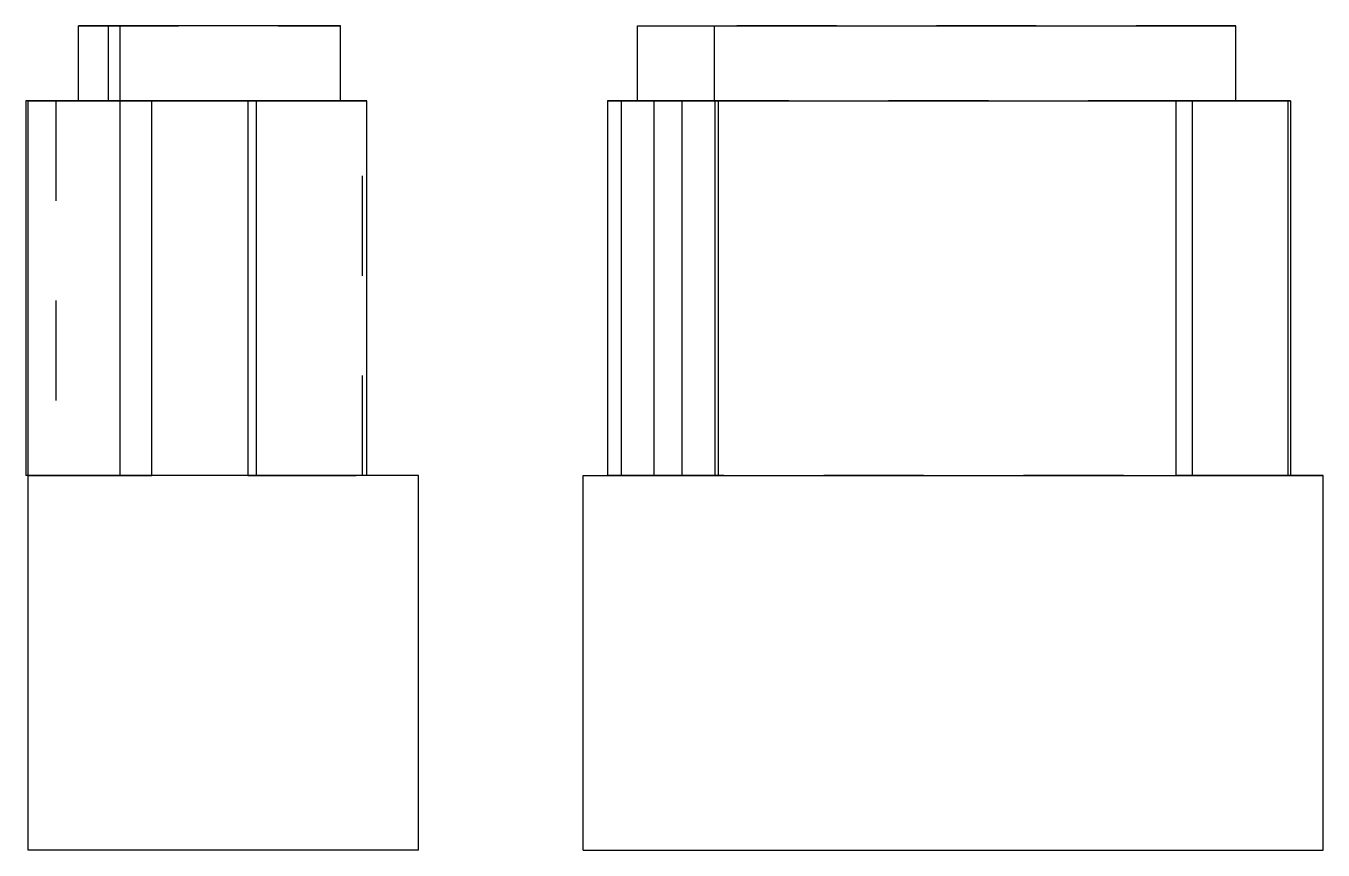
# Model space of a CAD drawing. Extents: x 0 to 1.3, y 0 to 1.73.
# Drawn here: x 0 to 1.299, y 0.906 to 1.731 of the extents above; entities that cross this region are included whole.
import ezdxf

# ---------------------------------------------------------------- set-up
doc = ezdxf.new("R2010")
doc.units = 0
doc.linetypes.add('HIDDEN', pattern=[0.04125, 0.027514, -0.013736])
for name, color, linetype in [('FRONT', 7, 'CONTINUOUS'), ('FRONT_HID', 7, 'HIDDEN'), ('LEFT', 7, 'CONTINUOUS'), ('LEFT_HID', 7, 'HIDDEN')]:
    doc.layers.add(name, color=color, linetype=linetype)

msp = doc.modelspace()

# ---------------------------------------------------------------- linework, layer by layer
at = {"layer": 'FRONT'}
for p, q in [((0.052761, 1.655854), (0.052761, 1.730854)), ((0.082656, 1.730854), (0.052761, 1.730854)), ((0.31502, 1.730854), (0.082656, 1.730854)), ((0.082656, 1.655854), (0.082656, 1.730854)), ((0.31502, 1.655854), (0.31502, 1.730854)), ((0.002169, 1.655854), (0, 1.655854)), ((0, 1.655854), (0, 1.280854)), ((0.082656, 1.655854), (0.002169, 1.655854)), ((0.002169, 1.280854), (0.002169, 1.655854)), ((0.236692, 1.655854), (0.082656, 1.655854)), ((0.09393, 1.655854), (0.09393, 1.280854)), ((0.125997, 1.280854), (0.125997, 1.655854)), ((0.222319, 1.655854), (0.222319, 1.280854)), ((0.230625, 1.655854), (0.230625, 1.280854)), ((0.341421, 1.655854), (0.236692, 1.655854)), ((0.341421, 1.280854), (0.341421, 1.655854)), ((0.002169, 1.280854), (0, 1.280854)), ((0.393176, 1.280854), (0.002169, 1.280854)), ((0.002169, 0.905854), (0.002169, 1.280854)), ((0.393176, 0.905854), (0.393176, 1.280854)), ((0.393176, 0.905854), (0.002169, 0.905854))]:
    msp.add_line(p, q, dxfattribs=at)
at = {"layer": 'FRONT_HID', "linetype": 'HIDDEN'}
for p, q in [((0.052761, 1.730854), (0.31502, 1.730854)), ((0.082656, 1.730854), (0.09393, 1.730854)), ((0.09393, 1.730854), (0.082656, 1.730854)), ((0.09393, 1.730854), (0.09393, 1.655854)), ((0.002169, 1.655854), (0.052761, 1.655854)), ((0.052761, 1.655854), (0.029888, 1.655854)), ((0.029888, 1.655854), (0.125997, 1.655854)), ((0.029888, 1.655854), (0.029888, 1.280854)), ((0.052761, 1.655854), (0.125826, 1.655854)), ((0.125826, 1.655854), (0.052761, 1.655854)), ((0.09393, 1.655854), (0.052761, 1.655854)), ((0.082656, 1.655854), (0.09393, 1.655854)), ((0.125826, 1.655854), (0.22238, 1.655854)), ((0.125997, 1.655854), (0.125826, 1.655854)), ((0.31502, 1.655854), (0.222319, 1.655854)), ((0.222319, 1.655854), (0.22238, 1.655854)), ((0.22238, 1.655854), (0.31502, 1.655854)), ((0.22238, 1.655854), (0.337159, 1.655854)), ((0.236692, 1.655854), (0.230625, 1.655854)), ((0.230625, 1.655854), (0.31502, 1.655854)), ((0.31502, 1.655854), (0.236692, 1.655854)), ((0.337159, 1.655854), (0.31502, 1.655854)), ((0.31502, 1.655854), (0.341421, 1.655854)), ((0.337159, 1.280854), (0.337159, 1.655854)), ((0.002169, 1.280854), (0.09393, 1.280854)), ((0.09393, 1.280854), (0.002169, 1.280854)), ((0.125997, 1.280854), (0.029888, 1.280854)), ((0.029888, 1.280854), (0.125997, 1.280854)), ((0.337159, 1.280854), (0.222319, 1.280854)), ((0.222319, 1.280854), (0.337159, 1.280854)), ((0.341421, 1.280854), (0.230625, 1.280854)), ((0.230625, 1.280854), (0.341421, 1.280854))]:
    msp.add_line(p, q, dxfattribs=at)
at = {"layer": 'LEFT'}
for p, q in [((0.612568, 1.730854), (0.6897, 1.730854)), ((0.612568, 1.655854), (0.612568, 1.730854)), ((0.6897, 1.655854), (0.6897, 1.730854)), ((0.6897, 1.730854), (1.211808, 1.730854)), ((1.211808, 1.655854), (1.211808, 1.730854)), ((0.582377, 1.655854), (0.596129, 1.655854)), ((0.582377, 1.655854), (0.582377, 1.280854)), ((0.596129, 1.655854), (0.628985, 1.655854)), ((0.596129, 1.655854), (0.596129, 1.280854)), ((0.628985, 1.655854), (0.657203, 1.655854)), ((0.628985, 1.280854), (0.628985, 1.655854)), ((0.657203, 1.655854), (0.690059, 1.655854)), ((0.657203, 1.280854), (0.657203, 1.655854)), ((0.690059, 1.655854), (1.174927, 1.655854)), ((0.690059, 1.655854), (0.690059, 1.280854)), ((0.693173, 1.655854), (0.693173, 1.280854)), ((1.151743, 1.655854), (1.151743, 1.280854)), ((1.167801, 1.655854), (1.167801, 1.280854)), ((1.174927, 1.655854), (1.26391, 1.655854)), ((1.26391, 1.655854), (1.266583, 1.655854)), ((1.26391, 1.655854), (1.26391, 1.280854)), ((1.266583, 1.655854), (1.266583, 1.280854)), ((0.558176, 1.280854), (0.628985, 1.280854)), ((0.558176, 0.905854), (0.558176, 1.280854)), ((0.628985, 1.280854), (0.657203, 1.280854)), ((0.657203, 1.280854), (1.299029, 1.280854)), ((1.299029, 0.905854), (1.299029, 1.280854)), ((0.558176, 0.905854), (1.299029, 0.905854))]:
    msp.add_line(p, q, dxfattribs=at)
at = {"layer": 'LEFT_HID', "linetype": 'HIDDEN'}
for p, q in [((1.211808, 1.730854), (0.612568, 1.730854)), ((0.637775, 1.655854), (0.582377, 1.655854)), ((0.596129, 1.655854), (0.612568, 1.655854)), ((0.612568, 1.655854), (0.596129, 1.655854)), ((0.684979, 1.655854), (0.612568, 1.655854)), ((0.612568, 1.655854), (0.693173, 1.655854)), ((0.612568, 1.655854), (0.6897, 1.655854)), ((0.684979, 1.655854), (0.637775, 1.655854)), ((1.163861, 1.655854), (0.684979, 1.655854)), ((0.693173, 1.655854), (0.684979, 1.655854)), ((0.6897, 1.655854), (0.690059, 1.655854)), ((0.690059, 1.655854), (0.6897, 1.655854)), ((1.163861, 1.655854), (1.151743, 1.655854)), ((1.151743, 1.655854), (1.211808, 1.655854)), ((1.211808, 1.655854), (1.163861, 1.655854)), ((1.209163, 1.655854), (1.163861, 1.655854)), ((1.211808, 1.655854), (1.167801, 1.655854)), ((1.167801, 1.655854), (1.174927, 1.655854)), ((1.174927, 1.655854), (1.211808, 1.655854)), ((1.266583, 1.655854), (1.209163, 1.655854)), ((1.215855, 1.655854), (1.211808, 1.655854)), ((1.211808, 1.655854), (1.26391, 1.655854)), ((1.26391, 1.655854), (1.215855, 1.655854)), ((1.299029, 1.280854), (0.558176, 1.280854)), ((0.637775, 1.280854), (0.582377, 1.280854)), ((0.582377, 1.280854), (0.693173, 1.280854)), ((0.690059, 1.280854), (0.596129, 1.280854)), ((0.596129, 1.280854), (0.628985, 1.280854)), ((0.693173, 1.280854), (0.637775, 1.280854)), ((0.657203, 1.280854), (0.690059, 1.280854)), ((1.209163, 1.280854), (1.151743, 1.280854)), ((1.151743, 1.280854), (1.266583, 1.280854)), ((1.215855, 1.280854), (1.167801, 1.280854)), ((1.167801, 1.280854), (1.26391, 1.280854)), ((1.266583, 1.280854), (1.209163, 1.280854)), ((1.26391, 1.280854), (1.215855, 1.280854))]:
    msp.add_line(p, q, dxfattribs=at)

doc.saveas('drawing.dxf')
